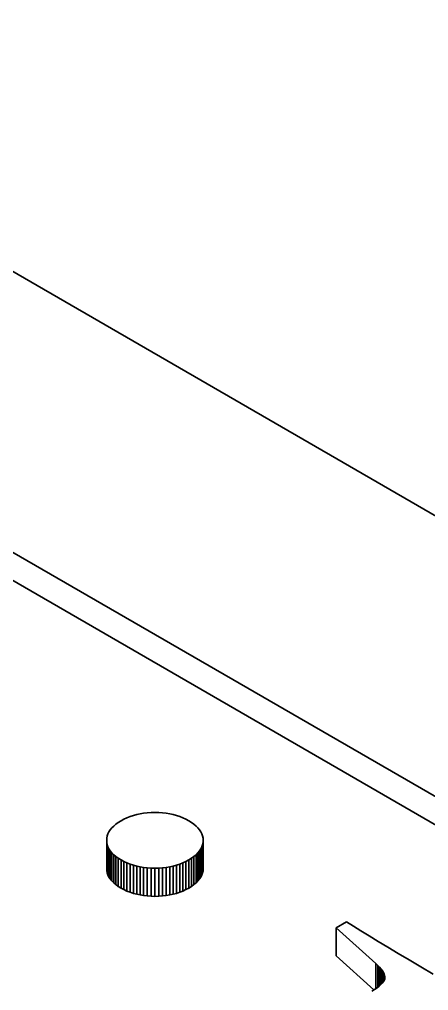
# Model space of a CAD drawing. Header units: millimetres. Extents: x -148 to 148, y -105 to 105.
# Drawn here: x 36.628 to 37.818, y 21.302 to 24.125 of the extents above; entities that cross this region are included whole.
import ezdxf

# ---------------------------------------------------------------- set-up
doc = ezdxf.new("R2010")
doc.units = ezdxf.units.MM
doc.layers.add('粗实线层', color=7, linetype='Continuous', lineweight=35)

msp = doc.modelspace()

# ---------------------------------------------------------------- linework, layer by layer
at = {"layer": '粗实线层', "color": 7, "lineweight": 35, "ltscale": 0.122475}
msp.add_line((35.0386, 24.2982), (39.2812, 21.8487), dxfattribs=at)
at = {"layer": '粗实线层', "color": 7, "lineweight": 35, "ltscale": 0.236784}
for p, q in [((34.4729, 23.8083), (42.6753, 19.0726)), ((34.4729, 23.7267), (42.6753, 18.991))]:
    msp.add_line(p, q, dxfattribs=at)
at = {"layer": '粗实线层', "color": 7, "lineweight": 35, "ltscale": 0.000233115}
msp.add_line((36.9157, 21.7906), (36.9236, 21.7955), dxfattribs=at)
at = {"layer": '粗实线层', "color": 7, "lineweight": 35, "ltscale": 0.000241338}
for p, q in [((36.9236, 21.7955), (36.9321, 21.8001)), ((37.1123, 21.8001), (37.1208, 21.7955)), ((36.9321, 21.6771), (36.9236, 21.6817)), ((37.1208, 21.6817), (37.1123, 21.6771)), ((36.9321, 21.5955), (36.9236, 21.6)), ((37.1208, 21.6), (37.1123, 21.5955))]:
    msp.add_line(p, q, dxfattribs=at)
at = {"layer": '粗实线层', "color": 7, "lineweight": 35, "ltscale": 0.000242346}
for p, q in [((36.9321, 21.8001), (36.9409, 21.8042)), ((36.9409, 21.5914), (36.9321, 21.5955))]:
    msp.add_line(p, q, dxfattribs=at)
at = {"layer": '粗实线层', "color": 7, "lineweight": 35, "ltscale": 0.000245027}
for p, q in [((36.9409, 21.8042), (36.95, 21.8078)), ((36.95, 21.5877), (36.9409, 21.5914))]:
    msp.add_line(p, q, dxfattribs=at)
at = {"layer": '粗实线层', "color": 7, "lineweight": 35, "ltscale": 0.000247656}
for p, q in [((36.95, 21.8078), (36.9594, 21.811)), ((36.9594, 21.5846), (36.95, 21.5877))]:
    msp.add_line(p, q, dxfattribs=at)
at = {"layer": '粗实线层', "color": 7, "lineweight": 35, "ltscale": 0.000251531}
for p, q in [((36.9594, 21.811), (36.9691, 21.8136)), ((37.0753, 21.8136), (37.085, 21.811)), ((37.085, 21.5846), (37.0753, 21.582))]:
    msp.add_line(p, q, dxfattribs=at)
at = {"layer": '粗实线层', "color": 7, "lineweight": 35, "ltscale": 0.000256413}
msp.add_line((36.9691, 21.8136), (36.9791, 21.8158), dxfattribs=at)
at = {"layer": '粗实线层', "color": 7, "lineweight": 35, "ltscale": 0.000261265}
for p, q in [((36.9791, 21.8158), (36.9894, 21.8175)), ((37.055, 21.8175), (37.0653, 21.8158)), ((36.9894, 21.5781), (36.9791, 21.5798)), ((37.0653, 21.5798), (37.055, 21.5781))]:
    msp.add_line(p, q, dxfattribs=at)
at = {"layer": '粗实线层', "color": 7, "lineweight": 35, "ltscale": 0.000267208}
for p, q in [((36.9894, 21.8175), (37, 21.8187)), ((37.0443, 21.8187), (37.055, 21.8175))]:
    msp.add_line(p, q, dxfattribs=at)
at = {"layer": '粗实线层', "color": 7, "lineweight": 35, "ltscale": 0.000273745}
for p, q in [((37, 21.8187), (37.011, 21.8194)), ((37.0334, 21.8194), (37.0443, 21.8187)), ((37.0443, 21.6586), (37.0334, 21.6578))]:
    msp.add_line(p, q, dxfattribs=at)
at = {"layer": '粗实线层', "color": 7, "lineweight": 35, "ltscale": 0.000280439}
msp.add_line((37.011, 21.8194), (37.0222, 21.8196), dxfattribs=at)
at = {"layer": '粗实线层', "color": 7, "lineweight": 35, "ltscale": 0.00028082}
msp.add_line((37.0222, 21.8196), (37.0334, 21.8194), dxfattribs=at)
at = {"layer": '粗实线层', "color": 7, "lineweight": 35, "ltscale": 0.00025604}
for p, q in [((37.0653, 21.8158), (37.0753, 21.8136)), ((36.9791, 21.6614), (36.9691, 21.6636)), ((37.0753, 21.6636), (37.0653, 21.6614)), ((36.9791, 21.5798), (36.9691, 21.582)), ((37.0753, 21.582), (37.0653, 21.5798))]:
    msp.add_line(p, q, dxfattribs=at)
at = {"layer": '粗实线层', "color": 7, "lineweight": 35, "ltscale": 0.000248018}
for p, q in [((37.085, 21.811), (37.0944, 21.8078)), ((37.0944, 21.5877), (37.085, 21.5846))]:
    msp.add_line(p, q, dxfattribs=at)
at = {"layer": '粗实线层', "color": 7, "lineweight": 35, "ltscale": 0.000244672}
for p, q in [((37.0944, 21.8078), (37.1035, 21.8042)), ((37.1035, 21.5914), (37.0944, 21.5877))]:
    msp.add_line(p, q, dxfattribs=at)
at = {"layer": '粗实线层', "color": 7, "lineweight": 35, "ltscale": 0.000242692}
for p, q in [((37.1035, 21.8042), (37.1123, 21.8001)), ((37.1123, 21.5955), (37.1035, 21.5914))]:
    msp.add_line(p, q, dxfattribs=at)
at = {"layer": '粗实线层', "color": 7, "lineweight": 35, "ltscale": 0.000232791}
for p, q in [((37.1208, 21.7955), (37.1287, 21.7906)), ((36.9236, 21.6817), (36.9157, 21.6866)), ((37.1287, 21.6866), (37.1208, 21.6817)), ((36.9236, 21.6), (36.9157, 21.6049)), ((37.1287, 21.6049), (37.1208, 21.6))]:
    msp.add_line(p, q, dxfattribs=at)
at = {"layer": '粗实线层', "color": 7, "lineweight": 35, "ltscale": 0.000165657}
for p, q in [((36.8856, 21.7575), (36.8885, 21.7635)), ((37.1558, 21.7635), (37.1588, 21.7575)), ((36.8885, 21.7137), (36.8856, 21.7197)), ((36.8885, 21.6321), (36.8856, 21.638))]:
    msp.add_line(p, q, dxfattribs=at)
at = {"layer": '粗实线层', "color": 7, "lineweight": 35, "ltscale": 0.000172362}
for p, q in [((36.8885, 21.7635), (36.8923, 21.7693)), ((37.1521, 21.7693), (37.1558, 21.7635)), ((37.1558, 21.7137), (37.1521, 21.708)), ((37.1558, 21.6321), (37.1521, 21.6263))]:
    msp.add_line(p, q, dxfattribs=at)
at = {"layer": '粗实线层', "color": 7, "lineweight": 35, "ltscale": 0.000181064}
for p, q in [((36.8923, 21.7693), (36.8969, 21.7749)), ((37.1475, 21.7749), (37.1521, 21.7693)), ((37.1521, 21.708), (37.1475, 21.7024))]:
    msp.add_line(p, q, dxfattribs=at)
at = {"layer": '粗实线层', "color": 7, "lineweight": 35, "ltscale": 0.000192055}
for p, q in [((36.8969, 21.7749), (36.9023, 21.7803)), ((36.9023, 21.6969), (36.8969, 21.7024)), ((36.9023, 21.6153), (36.8969, 21.6207))]:
    msp.add_line(p, q, dxfattribs=at)
at = {"layer": '粗实线层', "color": 7, "lineweight": 35, "ltscale": 0.000204162}
for p, q in [((36.9023, 21.7803), (36.9086, 21.7855)), ((37.1358, 21.7855), (37.1421, 21.7803)), ((36.9086, 21.61), (36.9023, 21.6153)), ((37.1421, 21.6153), (37.1358, 21.61))]:
    msp.add_line(p, q, dxfattribs=at)
at = {"layer": '粗实线层', "color": 7, "lineweight": 35, "ltscale": 0.00021809}
msp.add_line((36.9086, 21.7855), (36.9157, 21.7906), dxfattribs=at)
at = {"layer": '粗实线层', "color": 7, "lineweight": 35, "ltscale": 0.0002184}
msp.add_line((37.1287, 21.7906), (37.1358, 21.7855), dxfattribs=at)
at = {"layer": '粗实线层', "color": 7, "lineweight": 35, "ltscale": 0.000191785}
for p, q in [((37.1421, 21.7803), (37.1475, 21.7749)), ((37.1475, 21.7024), (37.1421, 21.6969)), ((37.1475, 21.6207), (37.1421, 21.6153))]:
    msp.add_line(p, q, dxfattribs=at)
at = {"layer": '粗实线层', "color": 7, "lineweight": 35, "ltscale": 0.000162071}
msp.add_line((36.8819, 21.7386), (36.8823, 21.7451), dxfattribs=at)
at = {"layer": '粗实线层', "color": 7, "lineweight": 35, "ltscale": 0.002041}
for p, q in [((36.8819, 21.657), (36.8819, 21.7386)), ((37.1625, 21.657), (37.1625, 21.7386)), ((36.8823, 21.6505), (36.8823, 21.7321)), ((36.8835, 21.6442), (36.8835, 21.7258)), ((36.8856, 21.638), (36.8856, 21.7197)), ((36.8885, 21.6321), (36.8885, 21.7137)), ((36.8923, 21.6263), (36.8923, 21.708)), ((37.1521, 21.6263), (37.1521, 21.708)), ((37.1558, 21.6321), (37.1558, 21.7137)), ((37.1588, 21.638), (37.1588, 21.7197)), ((37.1608, 21.6442), (37.1608, 21.7258)), ((37.1621, 21.6505), (37.1621, 21.7321)), ((36.9086, 21.61), (36.9086, 21.6917)), ((36.9157, 21.6049), (36.9157, 21.6866)), ((36.9236, 21.6), (36.9236, 21.6817)), ((37.1208, 21.6), (37.1208, 21.6817)), ((37.1287, 21.6049), (37.1287, 21.6866)), ((37.1358, 21.61), (37.1358, 21.6917)), ((36.9321, 21.5955), (36.9321, 21.6771)), ((36.9409, 21.5914), (36.9409, 21.673)), ((36.95, 21.5877), (36.95, 21.6694)), ((36.9594, 21.5846), (36.9594, 21.6663)), ((36.9691, 21.582), (36.9691, 21.6636)), ((36.9791, 21.5798), (36.9791, 21.6614)), ((36.9894, 21.5781), (36.9894, 21.6598)), ((37.011, 21.5762), (37.011, 21.6578)), ((37.0222, 21.5759), (37.0222, 21.6576)), ((37.0334, 21.5762), (37.0334, 21.6578)), ((37.055, 21.5781), (37.055, 21.6598)), ((37.0653, 21.5798), (37.0653, 21.6614)), ((37.0753, 21.582), (37.0753, 21.6636)), ((37.085, 21.5846), (37.085, 21.6663)), ((37.0944, 21.5877), (37.0944, 21.6694)), ((37.1035, 21.5914), (37.1035, 21.673)), ((37.1123, 21.5955), (37.1123, 21.6771)), ((37.5494, 21.403), (37.5494, 21.4846))]:
    msp.add_line(p, q, dxfattribs=at)
at = {"layer": '粗实线层', "color": 7, "lineweight": 35, "ltscale": 0.000162451}
for p, q in [((36.8823, 21.7321), (36.8819, 21.7386)), ((36.8823, 21.6505), (36.8819, 21.657))]:
    msp.add_line(p, q, dxfattribs=at)
at = {"layer": '粗实线层', "color": 7, "lineweight": 35, "ltscale": 0.000160996}
msp.add_line((36.8823, 21.7451), (36.8835, 21.7514), dxfattribs=at)
at = {"layer": '粗实线层', "color": 7, "lineweight": 35, "ltscale": 0.000162011}
for p, q in [((36.8835, 21.7514), (36.8856, 21.7575)), ((37.1588, 21.7575), (37.1608, 21.7514)), ((36.8856, 21.7197), (36.8835, 21.7258)), ((36.8856, 21.638), (36.8835, 21.6442))]:
    msp.add_line(p, q, dxfattribs=at)
at = {"layer": '粗实线层', "color": 7, "lineweight": 35, "ltscale": 0.000160622}
for p, q in [((37.1608, 21.7514), (37.1621, 21.7451)), ((36.8835, 21.7258), (36.8823, 21.7321)), ((37.1621, 21.7321), (37.1608, 21.7258)), ((36.8835, 21.6442), (36.8823, 21.6505)), ((37.1621, 21.6505), (37.1608, 21.6442))]:
    msp.add_line(p, q, dxfattribs=at)
at = {"layer": '粗实线层', "color": 7, "lineweight": 35, "ltscale": 0.000162476}
for p, q in [((37.1621, 21.7451), (37.1625, 21.7386)), ((37.1625, 21.7386), (37.1621, 21.7321)), ((37.1625, 21.657), (37.1621, 21.6505))]:
    msp.add_line(p, q, dxfattribs=at)
at = {"layer": '粗实线层', "color": 7, "lineweight": 35, "ltscale": 0.00017257}
for p, q in [((36.8923, 21.708), (36.8885, 21.7137)), ((36.8923, 21.6263), (36.8885, 21.6321))]:
    msp.add_line(p, q, dxfattribs=at)
at = {"layer": '粗实线层', "color": 7, "lineweight": 35, "ltscale": 0.000180822}
msp.add_line((36.8969, 21.7024), (36.8923, 21.708), dxfattribs=at)
at = {"layer": '粗实线层', "color": 7, "lineweight": 35, "ltscale": 0.000165825}
for p, q in [((37.1588, 21.7197), (37.1558, 21.7137)), ((37.1588, 21.638), (37.1558, 21.6321))]:
    msp.add_line(p, q, dxfattribs=at)
at = {"layer": '粗实线层', "color": 7, "lineweight": 35, "ltscale": 0.000161889}
for p, q in [((37.1608, 21.7258), (37.1588, 21.7197)), ((37.1608, 21.6442), (37.1588, 21.638))]:
    msp.add_line(p, q, dxfattribs=at)
at = {"layer": '粗实线层', "color": 7, "lineweight": 35, "ltscale": 0.002042}
for p, q in [((36.8969, 21.6207), (36.8969, 21.7024)), ((36.9023, 21.6153), (36.9023, 21.6969)), ((37.1421, 21.6153), (37.1421, 21.6969)), ((37.1475, 21.6207), (37.1475, 21.7024)), ((37, 21.5769), (37, 21.6586)), ((37.0443, 21.5769), (37.0443, 21.6586))]:
    msp.add_line(p, q, dxfattribs=at)
at = {"layer": '粗实线层', "color": 7, "lineweight": 35, "ltscale": 0.000204407}
for p, q in [((36.9086, 21.6917), (36.9023, 21.6969)), ((37.1421, 21.6969), (37.1358, 21.6917))]:
    msp.add_line(p, q, dxfattribs=at)
at = {"layer": '粗实线层', "color": 7, "lineweight": 35, "ltscale": 0.000218177}
for p, q in [((36.9157, 21.6866), (36.9086, 21.6917)), ((37.1358, 21.6917), (37.1287, 21.6866)), ((36.9157, 21.6049), (36.9086, 21.61)), ((37.1358, 21.61), (37.1287, 21.6049))]:
    msp.add_line(p, q, dxfattribs=at)
at = {"layer": '粗实线层', "color": 7, "lineweight": 35, "ltscale": 0.000242507}
msp.add_line((36.9409, 21.673), (36.9321, 21.6771), dxfattribs=at)
at = {"layer": '粗实线层', "color": 7, "lineweight": 35, "ltscale": 0.000244886}
msp.add_line((36.95, 21.6694), (36.9409, 21.673), dxfattribs=at)
at = {"layer": '粗实线层', "color": 7, "lineweight": 35, "ltscale": 0.000247777}
msp.add_line((36.9594, 21.6663), (36.95, 21.6694), dxfattribs=at)
at = {"layer": '粗实线层', "color": 7, "lineweight": 35, "ltscale": 0.000251798}
msp.add_line((36.9691, 21.6636), (36.9594, 21.6663), dxfattribs=at)
at = {"layer": '粗实线层', "color": 7, "lineweight": 35, "ltscale": 0.000261327}
for p, q in [((36.9894, 21.6598), (36.9791, 21.6614)), ((37.0653, 21.6614), (37.055, 21.6598))]:
    msp.add_line(p, q, dxfattribs=at)
at = {"layer": '粗实线层', "color": 7, "lineweight": 35, "ltscale": 0.000267165}
for p, q in [((37, 21.6586), (36.9894, 21.6598)), ((37.055, 21.6598), (37.0443, 21.6586))]:
    msp.add_line(p, q, dxfattribs=at)
at = {"layer": '粗实线层', "color": 7, "lineweight": 35, "ltscale": 0.000273365}
msp.add_line((37.011, 21.6578), (37, 21.6586), dxfattribs=at)
at = {"layer": '粗实线层', "color": 7, "lineweight": 35, "ltscale": 0.000280828}
for p, q in [((37.0222, 21.6576), (37.011, 21.6578)), ((37.0334, 21.6578), (37.0222, 21.6576)), ((37.0222, 21.5759), (37.011, 21.5762)), ((37.0334, 21.5762), (37.0222, 21.5759))]:
    msp.add_line(p, q, dxfattribs=at)
at = {"layer": '粗实线层', "color": 7, "lineweight": 35, "ltscale": 0.00025143}
msp.add_line((37.085, 21.6663), (37.0753, 21.6636), dxfattribs=at)
at = {"layer": '粗实线层', "color": 7, "lineweight": 35, "ltscale": 0.000248139}
msp.add_line((37.0944, 21.6694), (37.085, 21.6663), dxfattribs=at)
at = {"layer": '粗实线层', "color": 7, "lineweight": 35, "ltscale": 0.000244531}
msp.add_line((37.1035, 21.673), (37.0944, 21.6694), dxfattribs=at)
at = {"layer": '粗实线层', "color": 7, "lineweight": 35, "ltscale": 0.000242853}
msp.add_line((37.1123, 21.6771), (37.1035, 21.673), dxfattribs=at)
at = {"layer": '粗实线层', "color": 7, "lineweight": 35, "ltscale": 0.000181117}
msp.add_line((36.8969, 21.6207), (36.8923, 21.6263), dxfattribs=at)
at = {"layer": '粗实线层', "color": 7, "lineweight": 35, "ltscale": 0.000181359}
msp.add_line((37.1521, 21.6263), (37.1475, 21.6207), dxfattribs=at)
at = {"layer": '粗实线层', "color": 7, "lineweight": 35, "ltscale": 0.000251899}
msp.add_line((36.9691, 21.582), (36.9594, 21.5846), dxfattribs=at)
at = {"layer": '粗实线层', "color": 7, "lineweight": 35, "ltscale": 0.000267251}
for p, q in [((37, 21.5769), (36.9894, 21.5781)), ((37.055, 21.5781), (37.0443, 21.5769))]:
    msp.add_line(p, q, dxfattribs=at)
at = {"layer": '粗实线层', "color": 7, "lineweight": 35, "ltscale": 0.00027334}
msp.add_line((37.011, 21.5762), (37, 21.5769), dxfattribs=at)
at = {"layer": '粗实线层', "color": 7, "lineweight": 35, "ltscale": 0.00027372}
msp.add_line((37.0443, 21.5769), (37.0334, 21.5762), dxfattribs=at)
at = {"layer": '粗实线层', "color": 7, "lineweight": 35, "ltscale": 0.000875724}
msp.add_line((37.5494, 21.4846), (37.5797, 21.5021), dxfattribs=at)
at = {"layer": '粗实线层', "color": 7, "lineweight": 35, "ltscale": 0.003889}
msp.add_line((37.665, 21.3806), (37.5494, 21.4846), dxfattribs=at)
at = {"layer": '粗实线层', "color": 7, "lineweight": 35, "ltscale": 0.000592903}
msp.add_line((37.5797, 21.5021), (37.5997, 21.4893), dxfattribs=at)
at = {"layer": '粗实线层', "color": 7, "lineweight": 35, "ltscale": 0.00064859}
msp.add_line((37.5997, 21.4893), (37.6216, 21.4756), dxfattribs=at)
at = {"layer": '粗实线层', "color": 7, "lineweight": 35, "ltscale": 0.000705045}
msp.add_line((37.6216, 21.4756), (37.6456, 21.4607), dxfattribs=at)
at = {"layer": '粗实线层', "color": 7, "lineweight": 35, "ltscale": 0.000761528}
msp.add_line((37.6456, 21.4607), (37.6716, 21.4449), dxfattribs=at)
at = {"layer": '粗实线层', "color": 7, "lineweight": 35, "ltscale": 0.00081751}
msp.add_line((37.6716, 21.4449), (37.6996, 21.428), dxfattribs=at)
at = {"layer": '粗实线层', "color": 7, "lineweight": 35, "ltscale": 0.000874361}
msp.add_line((37.6996, 21.428), (37.7297, 21.41), dxfattribs=at)
at = {"layer": '粗实线层', "color": 7, "lineweight": 35, "ltscale": 0.0037}
msp.add_line((37.6594, 21.304), (37.5494, 21.403), dxfattribs=at)
at = {"layer": '粗实线层', "color": 7, "lineweight": 35, "ltscale": 0.000930377}
msp.add_line((37.7297, 21.41), (37.7617, 21.3911), dxfattribs=at)
at = {"layer": '粗实线层', "color": 7, "lineweight": 35, "ltscale": 0.001816}
msp.add_line((37.665, 21.308), (37.665, 21.3806), dxfattribs=at)
at = {"layer": '粗实线层', "color": 7, "lineweight": 35, "ltscale": 0.000199892}
msp.add_line((37.6707, 21.375), (37.665, 21.3806), dxfattribs=at)
at = {"layer": '粗实线层', "color": 7, "lineweight": 35, "ltscale": 0.001569}
msp.add_line((37.6707, 21.3123), (37.6707, 21.375), dxfattribs=at)
at = {"layer": '粗实线层', "color": 7, "lineweight": 35, "ltscale": 0.000183241}
msp.add_line((37.6758, 21.3697), (37.6707, 21.375), dxfattribs=at)
at = {"layer": '粗实线层', "color": 7, "lineweight": 35, "ltscale": 0.001333}
msp.add_line((37.6758, 21.3164), (37.6758, 21.3697), dxfattribs=at)
at = {"layer": '粗实线层', "color": 7, "lineweight": 35, "ltscale": 0.000167334}
msp.add_line((37.6801, 21.3646), (37.6758, 21.3697), dxfattribs=at)
at = {"layer": '粗实线层', "color": 7, "lineweight": 35, "ltscale": 0.000986406}
msp.add_line((37.7617, 21.3911), (37.7957, 21.3711), dxfattribs=at)
at = {"layer": '粗实线层', "color": 7, "lineweight": 35, "ltscale": 0.001043}
msp.add_line((37.7957, 21.3711), (37.8318, 21.3501), dxfattribs=at)
at = {"layer": '粗实线层', "color": 7, "lineweight": 35, "ltscale": 0.001107}
msp.add_line((37.6801, 21.3203), (37.6801, 21.3646), dxfattribs=at)
at = {"layer": '粗实线层', "color": 7, "lineweight": 35, "ltscale": 0.000151904}
msp.add_line((37.6837, 21.3597), (37.6801, 21.3646), dxfattribs=at)
at = {"layer": '粗实线层', "color": 7, "lineweight": 35, "ltscale": 0.000893021}
msp.add_line((37.6837, 21.324), (37.6837, 21.3597), dxfattribs=at)
at = {"layer": '粗实线层', "color": 7, "lineweight": 35, "ltscale": 0.000137603}
msp.add_line((37.6866, 21.355), (37.6837, 21.3597), dxfattribs=at)
at = {"layer": '粗实线层', "color": 7, "lineweight": 35, "ltscale": 0.000686646}
msp.add_line((37.6866, 21.3275), (37.6866, 21.355), dxfattribs=at)
at = {"layer": '粗实线层', "color": 7, "lineweight": 35, "ltscale": 0.000123684}
msp.add_line((37.6888, 21.3506), (37.6866, 21.355), dxfattribs=at)
at = {"layer": '粗实线层', "color": 7, "lineweight": 35, "ltscale": 0.000489807}
msp.add_line((37.6888, 21.331), (37.6888, 21.3506), dxfattribs=at)
at = {"layer": '粗实线层', "color": 7, "lineweight": 35, "ltscale": 0.000111495}
msp.add_line((37.6903, 21.3464), (37.6888, 21.3506), dxfattribs=at)
at = {"layer": '粗实线层', "color": 7, "lineweight": 35, "ltscale": 0.000299835}
msp.add_line((37.6903, 21.3344), (37.6903, 21.3464), dxfattribs=at)
at = {"layer": '粗实线层', "color": 7, "lineweight": 35, "ltscale": 0.000101146}
msp.add_line((37.6911, 21.3424), (37.6903, 21.3464), dxfattribs=at)
at = {"layer": '粗实线层', "color": 7, "lineweight": 35, "ltscale": 9.34982e-05}
msp.add_line((37.6912, 21.3387), (37.6911, 21.3424), dxfattribs=at)
at = {"layer": '粗实线层', "color": 7, "lineweight": 35, "ltscale": 0.000193087}
msp.add_line((37.6682, 21.3103), (37.6743, 21.3151), dxfattribs=at)
at = {"layer": '粗实线层', "color": 7, "lineweight": 35, "ltscale": 0.000170817}
msp.add_line((37.6743, 21.3151), (37.6794, 21.3196), dxfattribs=at)
at = {"layer": '粗实线层', "color": 7, "lineweight": 35, "ltscale": 0.000149979}
msp.add_line((37.6794, 21.3196), (37.6836, 21.3238), dxfattribs=at)
at = {"layer": '粗实线层', "color": 7, "lineweight": 35, "ltscale": 0.000129639}
msp.add_line((37.6836, 21.3238), (37.6869, 21.3279), dxfattribs=at)
at = {"layer": '粗实线层', "color": 7, "lineweight": 35, "ltscale": 0.000111037}
msp.add_line((37.6869, 21.3279), (37.6892, 21.3316), dxfattribs=at)
at = {"layer": '粗实线层', "color": 7, "lineweight": 35, "ltscale": 9.4851e-05}
msp.add_line((37.6892, 21.3316), (37.6906, 21.3352), dxfattribs=at)
at = {"layer": '粗实线层', "color": 7, "lineweight": 35, "ltscale": 8.89904e-05}
msp.add_line((37.6906, 21.3352), (37.6912, 21.3387), dxfattribs=at)
at = {"layer": '粗实线层', "color": 7, "lineweight": 35, "ltscale": 0.000238158}
msp.add_line((37.6533, 21.3), (37.6612, 21.3052), dxfattribs=at)
at = {"layer": '粗实线层', "color": 7, "lineweight": 35, "ltscale": 0.000215118}
msp.add_line((37.6612, 21.3052), (37.6682, 21.3103), dxfattribs=at)

doc.saveas('drawing.dxf')
